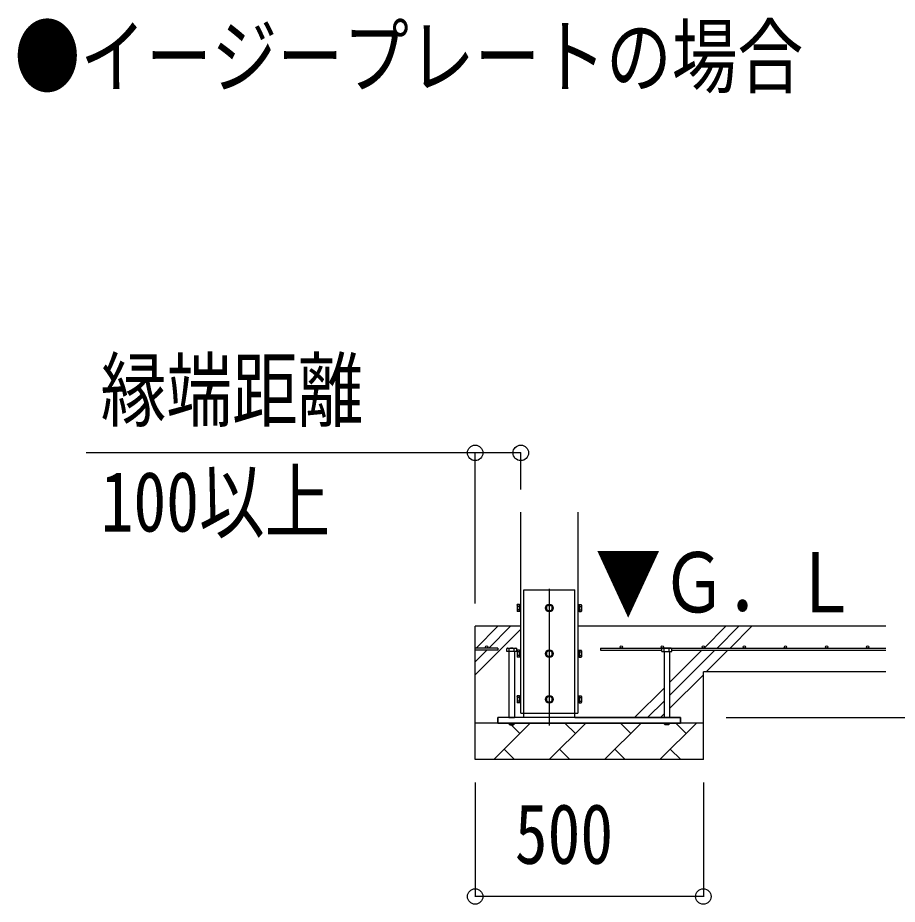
# Model space of a CAD drawing. Units: millimetres, scale not verified. Extents: x -16820 to 16820, y -11880 to 11880.
# Drawn here: x -4912 to -2985, y -7593 to -5651 of the extents above; entities that cross this region are included whole.
import ezdxf
from ezdxf.enums import TextEntityAlignment as Align

# ---------------------------------------------------------------- set-up
doc = ezdxf.new("R2010")
doc.units = ezdxf.units.MM
doc.header["$LTSCALE"] = 50
for name, color, linetype in [('0-2_USER1', 3, 'Continuous'), ('0-4_YKK_12', 2, 'Continuous'), ('0-5_YKK_13', 4, 'Continuous'), ('0-6_YKK_A1', 4, 'Continuous'), ('0-7_YKK_D', 6, 'Continuous')]:
    doc.layers.add(name, color=color, linetype=linetype)
doc.styles.add('ＭＳ ゴシック', font='')
doc.styles.get('ＭＳ ゴシック').set_extended_font_data('MS Gothic')

msp = doc.modelspace()

# ---------------------------------------------------------------- linework, layer by layer
at = {"layer": '0-4_YKK_12'}
msp.add_line((-3747.42, -6901.5), (-3747.42, -7201.5), dxfattribs=at)
at = {"layer": '0-5_YKK_13'}
for p, q in [((-3803.42, -7174), (-3803.42, -6904)), ((-3803.42, -6904), (-3691.42, -6904)), ((-3691.42, -7174), (-3691.42, -6904)), ((-3818.12, -6937.51), (-3817.54, -6936.51)), ((-3818.12, -6937.51), (-3818.12, -6950.5)), ((-3818.12, -6950.5), (-3817.54, -6951.51)), ((-3812.62, -6936.51), (-3817.54, -6936.51)), ((-3812.62, -6940.25), (-3817.54, -6940.25)), ((-3812.62, -6947.75), (-3817.54, -6947.75)), ((-3812.62, -6951.51), (-3817.54, -6951.51)), ((-3812.62, -6936.51), (-3812.62, -6951.51)), ((-3811.02, -6936.96), (-3812.62, -6936.96)), ((-3812.62, -6943.5), (-3812.62, -6936.96)), ((-3812.62, -6943.5), (-3811.02, -6943.5)), ((-3812.62, -6944.5), (-3811.02, -6944.5)), ((-3812.62, -6951.05), (-3812.62, -6944.5)), ((-3812.62, -6951.05), (-3811.02, -6951.05)), ((-3811.02, -6943.5), (-3811.02, -6936.96)), ((-3811.02, -6951.05), (-3811.02, -6944.5)), ((-3683.82, -6936.95), (-3682.22, -6936.95)), ((-3683.82, -6943.5), (-3683.82, -6936.95)), ((-3682.22, -6943.5), (-3683.82, -6943.5)), ((-3682.22, -6944.5), (-3683.82, -6944.5)), ((-3683.82, -6951.05), (-3683.82, -6944.5)), ((-3682.22, -6951.05), (-3683.82, -6951.05)), ((-3682.22, -6936.49), (-3677.3, -6936.49)), ((-3682.22, -6936.49), (-3682.22, -6951.51)), ((-3682.22, -6943.5), (-3682.22, -6936.95)), ((-3682.22, -6940.25), (-3677.3, -6940.25)), ((-3682.22, -6951.05), (-3682.22, -6944.5)), ((-3682.22, -6947.75), (-3677.3, -6947.75)), ((-3682.22, -6951.51), (-3677.3, -6951.51)), ((-3676.72, -6937.5), (-3677.3, -6936.49)), ((-3676.72, -6950.5), (-3677.3, -6951.51)), ((-3676.72, -6937.5), (-3676.72, -6950.5)), ((-3839.42, -7031.5), (-3840.89, -7032.35)), ((-3839.42, -7031.5), (-3820.42, -7031.5)), ((-3820.42, -7031.5), (-3818.95, -7032.35)), ((-3499.42, -7031.5), (-3500.89, -7032.35)), ((-3480.42, -7031.5), (-3499.42, -7031.5)), ((-3480.42, -7031.5), (-3478.95, -7032.35)), ((-3835.92, -7039.5), (-3835.92, -7184)), ((-3835.41, -7039.5), (-3835.41, -7032.35)), ((-3824.44, -7039.5), (-3824.44, -7032.35)), ((-3823.92, -7039.5), (-3823.92, -7184)), ((-3818.95, -7039.5), (-3818.95, -7032.35)), ((-3818.12, -7037.51), (-3817.54, -7036.51)), ((-3818.12, -7037.51), (-3818.12, -7050.5)), ((-3818.12, -7050.5), (-3817.54, -7051.51)), ((-3812.62, -7036.51), (-3817.54, -7036.51)), ((-3812.62, -7040.25), (-3817.54, -7040.25)), ((-3812.62, -7047.75), (-3817.54, -7047.75)), ((-3812.62, -7036.51), (-3812.62, -7051.51)), ((-3811.02, -7036.96), (-3812.62, -7036.96)), ((-3812.62, -7043.5), (-3812.62, -7036.96)), ((-3812.62, -7043.5), (-3811.02, -7043.5)), ((-3812.62, -7044.5), (-3811.02, -7044.5)), ((-3812.62, -7051.05), (-3812.62, -7044.5)), ((-3812.62, -7051.05), (-3811.02, -7051.05)), ((-3811.02, -7043.5), (-3811.02, -7036.96)), ((-3811.02, -7051.05), (-3811.02, -7044.5)), ((-3683.82, -7036.95), (-3682.22, -7036.95)), ((-3683.82, -7043.5), (-3683.82, -7036.95)), ((-3682.22, -7043.5), (-3683.82, -7043.5)), ((-3682.22, -7044.5), (-3683.82, -7044.5)), ((-3683.82, -7051.05), (-3683.82, -7044.5)), ((-3682.22, -7051.05), (-3683.82, -7051.05)), ((-3682.22, -7036.49), (-3677.3, -7036.49)), ((-3682.22, -7036.49), (-3682.22, -7051.51)), ((-3682.22, -7043.5), (-3682.22, -7036.95)), ((-3682.22, -7040.25), (-3677.3, -7040.25)), ((-3682.22, -7051.05), (-3682.22, -7044.5)), ((-3682.22, -7047.75), (-3677.3, -7047.75)), ((-3676.72, -7037.5), (-3677.3, -7036.49)), ((-3676.72, -7050.5), (-3677.3, -7051.51)), ((-3676.72, -7037.5), (-3676.72, -7050.5)), ((-3500.89, -7039.5), (-3500.89, -7032.35)), ((-3495.92, -7039.5), (-3495.92, -7184)), ((-3495.41, -7039.5), (-3495.41, -7032.35)), ((-3484.44, -7039.5), (-3484.44, -7032.35)), ((-3483.92, -7039.5), (-3483.92, -7184)), ((-3812.62, -7051.51), (-3817.54, -7051.51)), ((-3682.22, -7051.51), (-3677.3, -7051.51)), ((-3818.12, -7137.51), (-3817.54, -7136.51)), ((-3818.12, -7137.51), (-3818.12, -7150.5)), ((-3812.62, -7136.51), (-3817.54, -7136.51)), ((-3812.62, -7140.25), (-3817.54, -7140.25)), ((-3812.62, -7147.75), (-3817.54, -7147.75)), ((-3812.62, -7136.51), (-3812.62, -7151.51)), ((-3811.02, -7136.96), (-3812.62, -7136.96)), ((-3812.62, -7143.5), (-3812.62, -7136.96)), ((-3812.62, -7143.5), (-3811.02, -7143.5)), ((-3812.62, -7144.5), (-3811.02, -7144.5)), ((-3812.62, -7151.05), (-3812.62, -7144.5)), ((-3811.02, -7143.5), (-3811.02, -7136.96)), ((-3811.02, -7151.05), (-3811.02, -7144.5)), ((-3683.82, -7136.95), (-3682.22, -7136.95)), ((-3683.82, -7143.5), (-3683.82, -7136.95)), ((-3682.22, -7143.5), (-3683.82, -7143.5)), ((-3682.22, -7144.5), (-3683.82, -7144.5)), ((-3683.82, -7151.05), (-3683.82, -7144.5)), ((-3682.22, -7136.49), (-3677.3, -7136.49)), ((-3682.22, -7136.49), (-3682.22, -7151.51)), ((-3682.22, -7143.5), (-3682.22, -7136.95)), ((-3682.22, -7140.25), (-3677.3, -7140.25)), ((-3682.22, -7151.05), (-3682.22, -7144.5)), ((-3682.22, -7147.75), (-3677.3, -7147.75)), ((-3676.72, -7137.5), (-3677.3, -7136.49)), ((-3676.72, -7137.5), (-3676.72, -7150.5)), ((-3818.12, -7150.5), (-3817.54, -7151.51)), ((-3812.62, -7151.51), (-3817.54, -7151.51)), ((-3812.62, -7151.05), (-3811.02, -7151.05)), ((-3682.22, -7151.05), (-3683.82, -7151.05)), ((-3682.22, -7151.51), (-3677.3, -7151.51)), ((-3676.72, -7150.5), (-3677.3, -7151.51)), ((-3459.92, -7184), (-3859.92, -7184)), ((-3859.92, -7196), (-3859.92, -7184)), ((-3835.92, -7184), (-3823.92, -7184)), ((-3803.42, -7184), (-3803.42, -7174)), ((-3691.42, -7184), (-3691.42, -7174)), ((-3483.92, -7184), (-3495.92, -7184)), ((-3459.92, -7196), (-3459.92, -7184)), ((-3859.92, -7196), (-3459.92, -7196)), ((-3835.92, -7197.5), (-3823.92, -7197.5)), ((-3483.92, -7197.5), (-3495.92, -7197.5))]:
    msp.add_line(p, q, dxfattribs=at)
for points in [[(-3809.92, -6935.5), (-3811.02, -6935.5), (-3811.02, -6952.5), (-3809.92, -6952.5)], [(-3684.92, -6935.5), (-3683.82, -6935.5), (-3683.82, -6952.5), (-3684.92, -6952.5)], [(-3818.95, -7039.5), (-3840.89, -7039.5), (-3840.89, -7032.35)], [(-3809.92, -7035.5), (-3811.02, -7035.5), (-3811.02, -7052.5), (-3809.92, -7052.5)], [(-3684.92, -7035.5), (-3683.82, -7035.5), (-3683.82, -7052.5), (-3684.92, -7052.5)], [(-3500.89, -7039.5), (-3478.95, -7039.5), (-3478.95, -7032.35)], [(-3809.92, -7135.5), (-3811.02, -7135.5), (-3811.02, -7152.5), (-3809.92, -7152.5)], [(-3684.92, -7135.5), (-3683.82, -7135.5), (-3683.82, -7152.5), (-3684.92, -7152.5)], [(-3835.92, -7196), (-3835.92, -7197.5), (-3833.92, -7199.5), (-3825.92, -7199.5)], [(-3823.92, -7196), (-3823.92, -7197.5), (-3825.92, -7199.5)], [(-3495.92, -7196), (-3495.92, -7197.5), (-3493.92, -7199.5)], [(-3483.92, -7196), (-3483.92, -7197.5), (-3485.92, -7199.5), (-3493.92, -7199.5)]]:
    msp.add_lwpolyline(points, dxfattribs=at)
for points in [[(-3747.42, -6936.49), (-3753.92, -6940.25), (-3753.92, -6947.75), (-3747.42, -6951.51), (-3740.92, -6947.75), (-3740.92, -6940.25)], [(-3747.42, -7036.49), (-3753.92, -7040.25), (-3753.92, -7047.75), (-3747.42, -7051.51), (-3740.92, -7047.75), (-3740.92, -7040.25)], [(-3747.42, -7136.49), (-3753.92, -7140.25), (-3753.92, -7147.75), (-3747.42, -7151.51), (-3740.92, -7147.75), (-3740.92, -7140.25)]]:
    msp.add_lwpolyline(points, close=True, dxfattribs=at)
for centre, radius in [((-3747.42, -6944), 8.5), ((-3747.42, -6944), 6.5), ((-3747.42, -7044), 8.5), ((-3747.42, -7044), 6.5), ((-3747.42, -7144), 8.5), ((-3747.42, -7144), 6.5)]:
    msp.add_circle(centre, radius, dxfattribs=at)
for centre, radius, start, end in [((-3814.82, -6938.38), 3.31, 145.51973, 214.48027), ((-3805.7, -6944), 12.42, 162.41205, 197.58795), ((-3814.8, -6949.63), 3.32, 145.61575, 214.38425), ((-3747.42, -6944), 7.05, 157.21814, 202.78186), ((-3747.42, -6944), 7.05, 97.21814, 142.78186), ((-3747.42, -6944), 7.05, 217.21814, 262.78186), ((-3747.42, -6944), 7.05, 37.21814, 82.78186), ((-3747.42, -6944), 7.05, 277.21814, 322.78186), ((-3747.42, -6944), 7.05, 337.21814, 22.78186), ((-3680.04, -6938.37), 3.32, 325.61575, 34.38425), ((-3689.14, -6944), 12.42, 342.41205, 17.58795), ((-3680.04, -6949.63), 3.32, 325.61575, 34.38425), ((-3838.15, -7036.36), 4.86, 55.61575, 124.38425), ((-3829.92, -7049.65), 18.15, 72.41205, 107.58795), ((-3821.69, -7036.36), 4.86, 55.61575, 124.38425), ((-3498.15, -7036.36), 4.86, 55.61575, 124.38425), ((-3489.92, -7049.65), 18.15, 72.41205, 107.58795), ((-3481.69, -7036.36), 4.86, 55.61575, 124.38425), ((-3814.82, -7038.38), 3.31, 145.51973, 214.48027), ((-3805.7, -7044), 12.42, 162.41205, 197.58795), ((-3814.8, -7049.63), 3.32, 145.61575, 214.38425), ((-3747.42, -7044), 7.05, 157.21814, 202.78186), ((-3747.42, -7044), 7.05, 97.21814, 142.78186), ((-3747.42, -7044), 7.05, 217.21814, 262.78186), ((-3747.42, -7044), 7.05, 37.21814, 82.78186), ((-3747.42, -7044), 7.05, 277.21814, 322.78186), ((-3747.42, -7044), 7.05, 337.21814, 22.78186), ((-3680.04, -7038.37), 3.32, 325.61575, 34.38425), ((-3689.14, -7044), 12.42, 342.41205, 17.58795), ((-3680.04, -7049.63), 3.32, 325.61575, 34.38425), ((-3814.82, -7138.38), 3.31, 145.51973, 214.48027), ((-3805.7, -7144), 12.42, 162.41205, 197.58795), ((-3814.8, -7149.63), 3.32, 145.61575, 214.38425), ((-3747.42, -7144), 7.05, 157.21814, 202.78186), ((-3747.42, -7144), 7.05, 97.21814, 142.78186), ((-3747.42, -7144), 7.05, 217.21814, 262.78186), ((-3747.42, -7144), 7.05, 37.21814, 82.78186), ((-3747.42, -7144), 7.05, 277.21814, 322.78186), ((-3747.42, -7144), 7.05, 337.21814, 22.78186), ((-3680.04, -7138.37), 3.32, 325.61575, 34.38425), ((-3689.14, -7144), 12.42, 342.41205, 17.58795), ((-3680.04, -7149.63), 3.32, 325.61575, 34.38425)]:
    msp.add_arc(centre, radius, start, end, dxfattribs=at)
at = {"layer": '0-6_YKK_A1'}
for p, q in [((-3809.92, -7174), (-3809.92, -6734)), ((-3684.92, -6734), (-3684.92, -7174)), ((-3809.92, -6984), (-3909.92, -6984)), ((-3909.92, -7276), (-3909.92, -6984)), ((-3909.92, -7090), (-3809.92, -6990)), ((-3907.99, -7031.5), (-3860.49, -6984)), ((-3879.71, -7031.5), (-3832.21, -6984)), ((-3009.92, -6984), (-3684.92, -6984)), ((-3407.99, -7031.5), (-3360.49, -6984)), ((-3379.71, -7031.5), (-3332.21, -6984)), ((-3351.42, -7031.5), (-3303.92, -6984)), ((-3859.92, -7031.5), (-3909.92, -7031.5)), ((-3859.92, -7031.5), (-3859.92, -7036.5)), ((-3634.92, -7031.5), (-3009.92, -7031.5)), ((-3634.92, -7031.5), (-3634.92, -7036.5)), ((-3909.92, -7061.71), (-3884.71, -7036.5)), ((-3859.92, -7036.5), (-3909.92, -7036.5)), ((-3634.92, -7036.5), (-3500.89, -7036.5)), ((-3483.92, -7135.71), (-3384.71, -7036.5)), ((-3483.92, -7107.43), (-3412.99, -7036.5)), ((-3478.95, -7036.5), (-3009.92, -7036.5)), ((-3403.92, -7084), (-3356.42, -7036.5)), ((-3483.92, -7164), (-3409.92, -7090)), ((-3409.92, -7276), (-3409.92, -7084)), ((-3009.92, -7084), (-3409.92, -7084)), ((-3560.49, -7184), (-3495.92, -7119.43)), ((-3532.21, -7184), (-3495.92, -7147.71)), ((-3809.92, -7174), (-3684.92, -7174)), ((-3691.42, -7184), (-3459.92, -7184)), ((-3503.92, -7184), (-3495.92, -7176)), ((-3459.92, -7184), (-3459.92, -7196)), ((-3409.92, -7196), (-3909.92, -7196)), ((-3869.18, -7276), (-3789.18, -7196)), ((-3811.85, -7218.66), (-3831.01, -7199.5)), ((-3747.76, -7276), (-3667.76, -7196)), ((-3690.42, -7218.66), (-3713.09, -7196)), ((-3626.34, -7276), (-3546.34, -7196)), ((-3569, -7218.66), (-3591.66, -7196)), ((-3504.92, -7276), (-3424.92, -7196)), ((-3447.58, -7218.66), (-3470.24, -7196)), ((-3846.52, -7253.34), (-3823.86, -7276)), ((-3725.1, -7253.34), (-3702.44, -7276)), ((-3603.68, -7253.34), (-3581.02, -7276)), ((-3482.26, -7253.34), (-3459.6, -7276)), ((-3409.92, -7276), (-3909.92, -7276))]:
    msp.add_line(p, q, dxfattribs=at)
msp.add_lwpolyline([(-3803.42, -7184), (-3859.92, -7184), (-3859.92, -7196)], dxfattribs=at)
for centre in [(-3884.92, -7029), (-3589.92, -7029), (-3499.92, -7029), (-3409.92, -7029), (-3319.92, -7029), (-3229.92, -7029), (-3139.92, -7029), (-3049.92, -7029)]:
    msp.add_circle(centre, 2.5, dxfattribs=at)
at = {"layer": '0-7_YKK_D'}
for p, q in [((-3909.92, -6934), (-3909.92, -6603.5)), ((-3809.92, -6684), (-3809.92, -6603.5)), ((-3359.92, -7184), (-2408.92, -7184)), ((-3909.92, -7326), (-3909.92, -7577)), ((-3409.92, -7326), (-3409.92, -7577)), ((-3409.92, -7576), (-3909.92, -7576))]:
    msp.add_line(p, q, dxfattribs=at)
msp.add_lwpolyline([(-3809.92, -6604), (-3909.92, -6604), (-4762.72, -6604)], dxfattribs=at)
for centre in [(-3909.92, -6604), (-3809.92, -6604), (-3909.92, -7576), (-3409.92, -7576)]:
    msp.add_circle(centre, 17, dxfattribs=at)

# ---------------------------------------------------------------- texts
at = {"layer": '0-2_USER1', "style": 'ＭＳ ゴシック', "width": 0.8}
msp.add_text('●イージープレートの場合', height=132, dxfattribs=at).set_placement((-4919.6, -5841), align=Align.BOTTOM_LEFT)
at = {"layer": '0-6_YKK_A1', "style": 'ＭＳ ゴシック', "width": 0.8}
msp.add_text('▼Ｇ．Ｌ', height=132, dxfattribs=at).set_placement((-3646.6, -6993), align=Align.BOTTOM_LEFT)
at = {"layer": '0-7_YKK_D', "style": 'ＭＳ ゴシック', "width": 0.8}
for s, p in [('縁端距離', (-4730.72, -6572)), ('100以上', (-4730.72, -6816)), ('500', (-3823.12, -7544))]:
    msp.add_text(s, height=132, dxfattribs=at).set_placement(p, align=Align.BOTTOM_LEFT)

doc.saveas('drawing.dxf')
